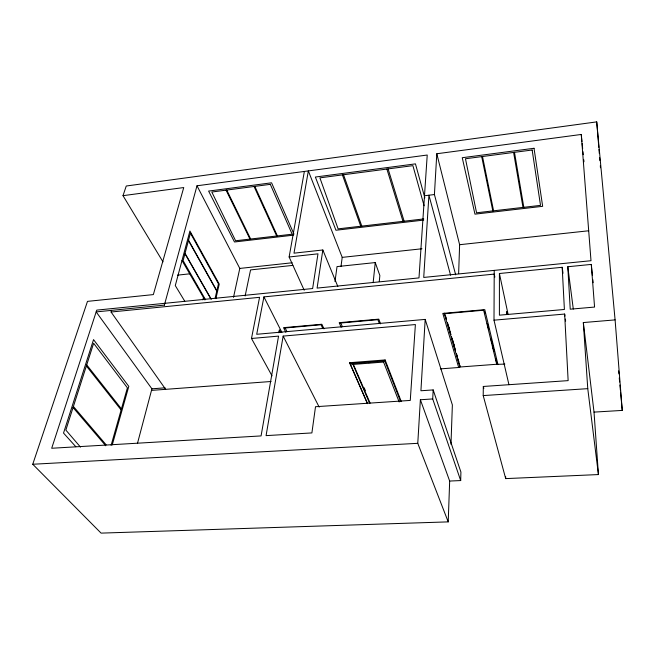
<?xml version="1.0" encoding="UTF-8"?>
<svg xmlns="http://www.w3.org/2000/svg" width="655" height="655" viewBox="0 0 655 655"><rect width="100%" height="100%" fill="white"/><g stroke="black" fill="none" stroke-linecap="round" stroke-linejoin="round"><path stroke-width="0.98" d="M499.413 273.512L499.405 315.17L564.397 309.471L562.187 267.297L499.413 273.512L508.067 314.285M508.935 384.673L494.001 320.172L494.222 270.392M594.019 412.11L622.25 410.415L615.094 319.894L583.327 322.555L594.019 412.11L598.433 474.564L505.693 478.608L483.21 395.587L483.316 386.466L568.139 380.629L564.643 314.056L494.001 320.172M460.686 480.565L432.709 398.936L420.379 399.755L449.666 481.048L460.686 480.565L460.915 472.075L433.168 389.921L420.919 390.757L425.185 319.403L256.703 334.287L263.916 296.895L494.206 274.101L494.861 277.081M459.892 367.013L444.352 313.737L483.652 310.224L496.703 364.262L459.892 367.013L459.933 365.596M458.631 273.634L459.622 244.708L436.795 153.753L581.263 134.455L581.967 141.537M162.989 261.869L123.009 195.665L183.744 187.551L153.352 294.594L87.483 301.374L32.75 464.256L101.083 533.121L448.217 521.879L449.666 481.048M450.976 444.311L452.368 404.937L425.185 319.403M432.709 398.936L433.168 389.921M448.217 521.879L417.775 443.329L420.379 399.755M455.667 274.813L434.421 194.543L436.795 153.753M385.124 359.939L384.796 360.93L349.999 363.64L349.623 363.124L349.672 362.706L385.124 359.939L401.286 401.605M379.261 281.552L379.859 275.55L375.25 262.573L337.03 266.601L334.992 281.576M373.145 282.69L375.25 262.573M340.993 266.495L342.213 257.374L308.341 170.914L293.989 253.174L322.833 249.981L337.833 286.505M322.833 249.981L317.094 288.094L418.987 277.908L427.224 155.03L196.999 185.783L164.364 305.124M444.188 313.704L443.689 313.802M283.156 336.089L266.077 435.624L311.895 432.922L315.514 406.714L410.267 400.426L415.385 324.561L283.156 336.089L319.181 407.123M278.85 332.732L279.366 329.776L280.749 332.503M304.198 290.231L289.125 256.989L304.362 171.438M272.03 375.864L251.487 338.471L259.568 297.321L111.063 312.017L111.579 310.372M245.134 295.945L250.562 269.909L292.867 265.381M233.491 297.378L239.795 268.427L196.999 185.783M215.88 298.598L219.245 284.106L189.909 230.994L175.286 285.588L184.759 301.21M215.192 297.894L218.459 283.836L190.433 233.155L183.105 260.608L205.482 299.654M340.616 323.005L340.092 323.071M202.853 299.9L203.549 297.01M137.427 443.566L151.919 388.816L96.17 311.903L164.495 305.107M111.096 445.367L127.397 387.85L93.632 343.277L65.852 430.073L80.499 447.111M112.267 444.868L128.806 386.368L93.542 339.609L63.527 433.078L75.833 446.718M284.966 327.95L284.417 328.057M123.009 195.665L126.251 186.012L596.721 121.879L615.094 319.894M352.734 363.869L369.42 402.858M279.235 331.365L279.488 330.783M351.874 364.417A0.884 0.647 47.3 0 0 352.169 364.491L352.505 363.885M352.226 364.491L383.429 362.068M424.489 195.763L434.421 194.543M423.736 218.926L338.111 228.865L319.894 177.849L412.904 165.649L424.104 205.752M293.35 235.178L234.49 241.99L208.609 191.08L271.571 182.802L293.956 234.13M423.687 220.088L335.95 230.249L315.366 177.038L415.45 163.873L424.841 197.892M289.125 256.989L317.978 253.829L312.631 288.544L96.752 310.118L51.696 448.257L261.075 435.919L278.563 336.113L251.487 338.471M177.423 275.157L190.458 273.749M239.795 268.427L292.195 262.77M342.213 257.374L421.959 248.769M459.622 244.708L588.706 230.773M591.285 264.415L594.568 307.064L570.227 309.193L567.795 266.741L591.285 264.415L592.423 275.599M359.489 363.361L361.478 363.206M368.438 362.665L370.427 362.51M151.919 388.816L165.068 387.825M151.501 390.388L271.064 381.497M440.381 368.888L459.581 367.422L459.826 365.686L457.845 358.875M504.858 364.09L496.858 364.368M483.21 395.587L587.764 388.652L598.433 474.564M32.75 464.256L417.775 443.329M73.057 407.557L105.758 445.768M73.409 406.468L106.061 444.712M86.37 365.973L121.134 409.964M86.722 364.884L121.429 408.9M111.063 312.017L165.674 389.34M182 260.526L204.892 299.949M185.037 253.37L211.311 299.286M184.947 253.706L210.73 298.737M188.55 240.213L216.846 290.771M188.452 240.565L216.764 291.123M263.916 296.895L281.912 332.445M285.801 332.224L283.517 327.672L321.875 324.241L323.955 328.859M286.964 331.627L285.138 327.983L321.073 324.765L322.743 328.466M226.777 190.065L250.66 239.018M226.065 190.155L249.989 239.091M254.82 186.388L277.392 235.915M254.058 186.487L276.672 235.996M349.672 362.706L367.218 402.899M349.999 363.64L367.48 403.668M364.147 387.768L365.351 390.552M352.939 363.402L370.124 403.112M341.19 327.336L339.2 322.686L378.795 319.141L380.571 323.857M342.377 326.73L340.796 323.005L377.886 319.681L379.31 323.464M383.355 361.503L399.157 401.957M384.796 360.93L400.565 401.474M342.409 174.893L360.741 226.237M343.523 174.754L361.806 226.114M386.892 169.064L402.981 221.333M388.104 168.9L404.135 221.202M458.688 367.529L442.805 313.401L484.774 309.643L497.956 364.606M448.822 326.87L449.666 329.784M452.777 340.485L454.193 345.349M445.547 316.168L446.391 319.075M447.521 322.948L450.902 334.582M451.467 336.523L452.875 341.37M453.44 343.302L455.421 350.089M456.543 353.962L457.395 356.877M457.96 358.809L458.803 361.724M444.532 313.188L446.235 319.018M447.365 322.907L450.763 334.574M451.901 338.463L452.744 341.378M453.309 343.326L455.577 351.096M456.429 354.019L457.28 356.934M450.583 275.215L428.919 195.215L423.728 277.433L590.998 260.715L581.263 134.455M483.316 386.466L483.849 388.431M484.503 311.616L484.978 313.589M487.353 323.455L488.786 329.375M491.16 339.233L492.11 343.179M492.585 345.152L494.009 351.072M495.909 358.965L496.858 362.911M484.381 311.706L484.856 313.68M487.23 323.513L488.655 329.408M491.021 339.241L491.97 343.179M492.445 345.144L493.862 351.039M495.761 358.907L496.711 362.845M507.404 314.531L506.765 311.534L506.782 314.515M481.703 156.627L492.822 210.902M482.506 156.52L493.583 210.812M513.602 152.443L522.993 207.398M514.478 152.328L523.812 207.307M564.643 314.056L564.921 316.07M565.355 319.083L565.633 321.097M562.187 267.297L563.005 273.331M567.795 266.741L573.297 309.07M592.841 279.66L593.152 282.706M582.164 143.56L582.663 148.62M582.958 151.657L583.261 154.686M583.761 159.746L583.957 161.769M618.615 370.861L618.893 373.899M619.27 377.96L619.638 382.012M619.925 385.058L620.383 390.126M620.572 392.157L622.25 410.415M596.721 121.879L598.809 147.359M598.973 149.397L599.309 153.475M599.636 157.552L599.89 160.614M600.308 165.715L600.471 167.754M583.327 322.555L587.764 388.652M505.685 476.701L505.693 478.608M534.021 148.276L462.242 157.716L474.965 214.152L542.659 206.317L534.021 148.276M270.31 184.35L211.811 192.03L235.603 240.762L292.155 234.195L270.31 184.35M532.155 150.011L465.459 158.756L476.562 212.793L540.514 205.367L532.155 150.011"/></g></svg>
